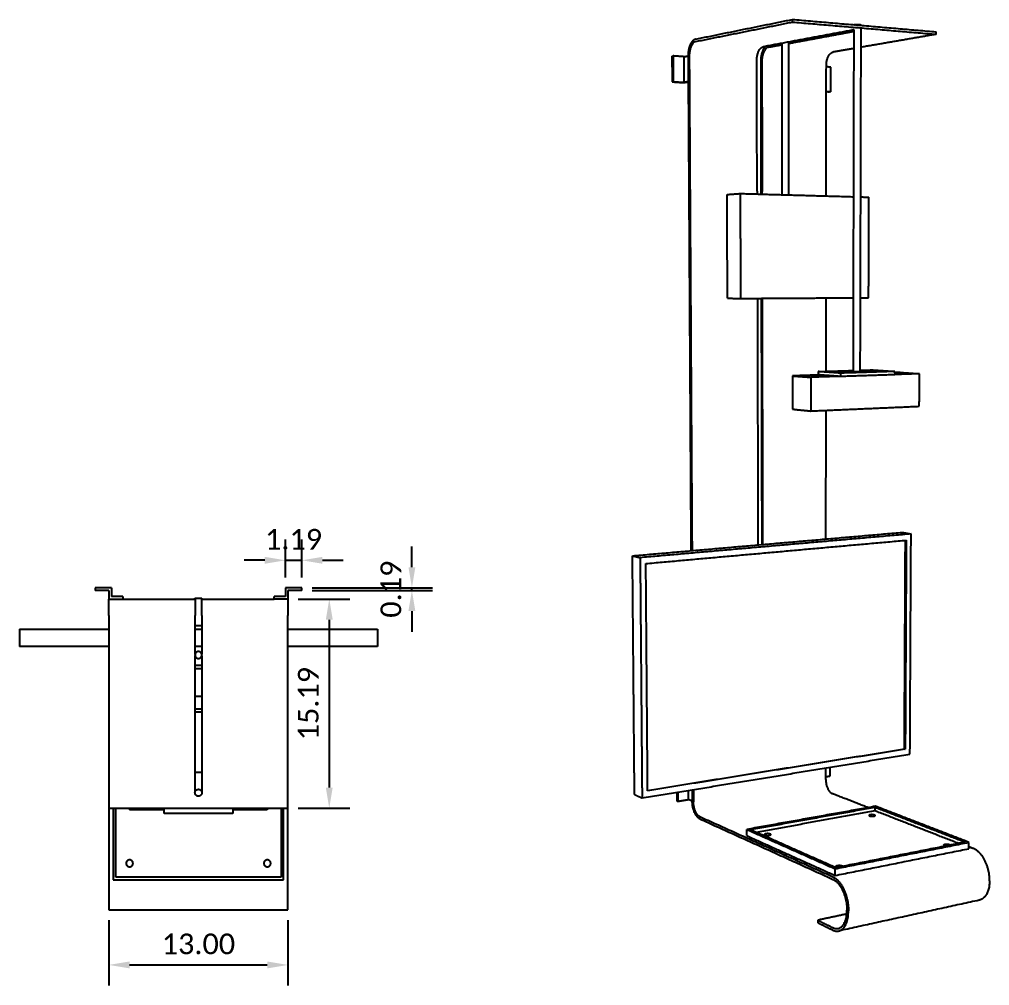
# Model space of a CAD drawing. Header units: inches. Extents: x 36 to 193, y 23 to 179.
# Drawn here: x 42 to 112.4, y 108.9 to 179.1 of the extents above; entities that cross this region are included whole.
import ezdxf

# ---------------------------------------------------------------- set-up
doc = ezdxf.new("R2010")
doc.units = ezdxf.units.IN
doc.header["$MEASUREMENT"] = 0
doc.layers.add('dimensions$2d drawings', color=18, linetype='Continuous', true_color=0x000000)
doc.layers.add('dimensions$2d drawings$2d dimensions', color=18, linetype='Continuous', true_color=0x000000)
doc.styles.add('Calibri', font='')
doc.styles.get('Calibri').set_extended_font_data('Calibri')
doc.dimstyles.new('Inch Decimal', dxfattribs={"dimtxt": 1.5, "dimasz": 1.5, "dimexe": 1.5, "dimexo": 0.75, "dimgap": 0.75, "dimtad": 1, "dimtoh": 1, "dimzin": 1, "dimdsep": 46, "dimtxsty": 'Calibri', "dimcen": 3, "dimadec": 0, "dimazin": 0, "dimtfac": 1, "dimtdec": 4, "dimtix": 1, "dimtmove": 1, "dimatfit": 3, "dimfxl": 1, "dimtolj": 1, "dimtzin": 1, "dimarcsym": 0})

# ---------------------------------------------------------------- blocks, each defined once
blk = doc.blocks.new('*D6')
at = {"layer": 'Defpoints', "color": 0}
for p in [(62.5, 137.819), (62.5, 137.631), (70.5, 137.819)]:
    blk.add_point(p, dxfattribs=at)
at = {"layer": 'dimensions$2d drawings$2d dimensions', "color": 0, "lineweight": -2}
for p, q in [((70.5, 139.319), (70.5, 140.819)), ((63.25, 137.819), (72, 137.819)), ((63.25, 137.631), (72, 137.631)), ((70.5, 137.631), (70.5, 137.819)), ((70.5, 136.131), (70.5, 134.631))]:
    blk.add_line(p, q, dxfattribs=at)
at = {"layer": 'dimensions$2d drawings$2d dimensions', "color": 0}
for points in [[(70.25, 139.319), (70.75, 139.319), (70.5, 137.819)], [(70.75, 136.131), (70.25, 136.131), (70.5, 137.631)]]:
    blk.add_solid(points, dxfattribs=at)
at = {"layer": 'dimensions$2d drawings$2d dimensions', "color": 0, "insert": (68.981, 137.725), "char_height": 1.5, "attachment_point": 5, "rotation": 90, "style": 'Calibri'}
blk.add_mtext('\\A1;0.19', dxfattribs=at)
blk = doc.blocks.new('*D7')
at = {"layer": 'Defpoints', "color": 0}
for p in [(62.5, 139.819), (61.312, 137.819), (62.5, 137.819)]:
    blk.add_point(p, dxfattribs=at)
at = {"layer": 'dimensions$2d drawings$2d dimensions', "color": 0, "lineweight": -2}
for p, q in [((61.312, 138.569), (61.312, 141.319)), ((62.5, 138.569), (62.5, 141.319)), ((59.812, 139.819), (58.312, 139.819)), ((61.312, 139.819), (62.5, 139.819)), ((64, 139.819), (65.5, 139.819))]:
    blk.add_line(p, q, dxfattribs=at)
at = {"layer": 'dimensions$2d drawings$2d dimensions', "color": 0}
for points in [[(59.812, 139.569), (59.812, 140.069), (61.312, 139.819)], [(64, 140.069), (64, 139.569), (62.5, 139.819)]]:
    blk.add_solid(points, dxfattribs=at)
at = {"layer": 'dimensions$2d drawings$2d dimensions', "color": 0, "insert": (61.906, 141.338), "char_height": 1.5, "attachment_point": 5, "style": 'Calibri'}
blk.add_mtext('\\A1;1.19', dxfattribs=at)
blk = doc.blocks.new('*D9')
at = {"layer": 'Defpoints', "color": 0}
for p in [(61.5, 137.006), (61.5, 121.819), (64.5, 121.819)]:
    blk.add_point(p, dxfattribs=at)
at = {"layer": 'dimensions$2d drawings$2d dimensions', "color": 0, "lineweight": -2}
for p, q in [((62.25, 137.006), (66, 137.006)), ((64.5, 135.506), (64.5, 123.319)), ((62.25, 121.819), (66, 121.819))]:
    blk.add_line(p, q, dxfattribs=at)
at = {"layer": 'dimensions$2d drawings$2d dimensions', "color": 0}
for points in [[(64.75, 135.506), (64.25, 135.506), (64.5, 137.006)], [(64.25, 123.319), (64.75, 123.319), (64.5, 121.819)]]:
    blk.add_solid(points, dxfattribs=at)
at = {"layer": 'dimensions$2d drawings$2d dimensions', "color": 0, "insert": (62.981, 129.413), "char_height": 1.5, "attachment_point": 5, "rotation": 90, "style": 'Calibri'}
blk.add_mtext('\\A1;15.19', dxfattribs=at)
blk = doc.blocks.new('*D10')
at = {"layer": 'Defpoints', "color": 0}
for p in [(48.5, 114.444), (61.5, 114.444), (61.5, 110.444)]:
    blk.add_point(p, dxfattribs=at)
at = {"layer": 'dimensions$2d drawings$2d dimensions', "color": 0, "lineweight": -2}
for p, q in [((48.5, 113.694), (48.5, 108.944)), ((61.5, 113.694), (61.5, 108.944)), ((50, 110.444), (60, 110.444))]:
    blk.add_line(p, q, dxfattribs=at)
at = {"layer": 'dimensions$2d drawings$2d dimensions', "color": 0}
for points in [[(50, 110.694), (50, 110.194), (48.5, 110.444)], [(60, 110.194), (60, 110.694), (61.5, 110.444)]]:
    blk.add_solid(points, dxfattribs=at)
at = {"layer": 'dimensions$2d drawings$2d dimensions', "color": 0, "insert": (55, 111.963), "char_height": 1.5, "attachment_point": 5, "style": 'Calibri'}
blk.add_mtext('\\A1;13.00', dxfattribs=at)

msp = doc.modelspace()

# ---------------------------------------------------------------- linework, layer by layer
at = {"layer": 'dimensions$2d drawings'}
for points in [[(91.096, 177.655), (94.615, 178.371), (98.134, 179.087)], [(98.134, 179.087), (103.353, 178.637), (108.572, 178.187)], [(98.134, 178.896), (98.134, 178.992), (98.134, 179.087)], [(91.097, 177.478), (94.615, 178.187), (98.134, 178.896)], [(102.554, 178.32), (99.286, 177.711), (96.019, 177.102)], [(98.134, 178.896), (103.352, 178.45), (108.57, 178.005)], [(102.556, 153.525), (102.583, 165.926), (102.609, 178.327)], [(103.096, 178.472), (103.065, 165.999), (103.035, 153.525)], [(103.096, 178.694), (103.096, 178.676), (103.096, 178.659)], [(97.84, 177.342), (100.224, 177.784), (102.609, 178.225)], [(108.57, 178.005), (105.831, 177.532), (103.092, 177.06)], [(108.57, 178.005), (108.571, 178.096), (108.572, 178.187)], [(96.392, 177.073), (96.886, 177.165), (97.38, 177.256)], [(97.394, 166.36), (97.387, 171.858), (97.38, 177.356)], [(97.84, 177.441), (97.845, 171.894), (97.851, 166.347)], [(102.606, 176.976), (101.847, 176.845), (101.088, 176.714)], [(89.382, 176.419), (89.425, 176.427), (89.467, 176.435)], [(89.382, 176.419), (89.388, 175.486), (89.394, 174.554)], [(90.269, 176.378), (89.868, 176.407), (89.467, 176.435)], [(89.467, 176.435), (89.473, 175.502), (89.479, 174.568)], [(90.269, 176.378), (90.368, 176.397), (90.468, 176.416)], [(90.279, 174.518), (90.274, 175.448), (90.269, 176.378)], [(90.468, 176.416), (90.511, 176.424), (90.554, 176.433)], [(90.554, 176.433), (90.656, 158.474), (90.759, 140.515)], [(90.64, 176.449), (90.741, 158.486), (90.843, 140.523)], [(95.566, 166.607), (95.554, 171.352), (95.543, 176.097)], [(95.826, 176.055), (95.836, 171.229), (95.847, 166.403)], [(95.915, 176.07), (95.925, 171.334), (95.936, 166.597)], [(100.586, 166.27), (100.59, 171.002), (100.594, 175.735)], [(100.926, 175.618), (100.76, 175.63), (100.594, 175.642)], [(100.924, 173.845), (100.925, 174.732), (100.926, 175.618)], [(89.394, 174.554), (89.437, 174.561), (89.479, 174.568)], [(89.394, 174.554), (89.794, 174.528), (90.194, 174.503)], [(89.479, 174.568), (89.879, 174.543), (90.279, 174.518)], [(90.194, 174.503), (90.269, 174.498), (90.344, 174.494)], [(90.479, 174.551), (90.379, 174.534), (90.279, 174.518)], [(90.429, 174.508), (90.386, 174.501), (90.344, 174.494)], [(90.565, 174.531), (90.497, 174.519), (90.429, 174.508)], [(90.565, 174.566), (90.522, 174.558), (90.479, 174.551)], [(100.593, 173.866), (100.758, 173.856), (100.924, 173.845)], [(100.593, 173.847), (100.713, 173.84), (100.832, 173.832)], [(100.924, 173.845), (100.878, 173.839), (100.832, 173.832)], [(93.387, 166.376), (93.875, 166.411), (94.363, 166.445)], [(93.416, 158.844), (93.401, 162.61), (93.387, 166.376)], [(94.363, 166.445), (98.473, 166.33), (102.583, 166.214)], [(94.387, 158.829), (94.375, 162.637), (94.363, 166.445)], [(95.566, 166.607), (95.566, 166.509), (95.567, 166.411)], [(95.936, 166.401), (95.936, 166.499), (95.936, 166.597)], [(103.066, 166.201), (103.376, 166.192), (103.686, 166.183)], [(103.665, 158.885), (103.676, 162.534), (103.686, 166.183)], [(93.416, 158.844), (93.902, 158.836), (94.387, 158.829)], [(94.387, 158.829), (98.477, 158.854), (102.567, 158.879)], [(95.585, 158.836), (95.607, 149.887), (95.629, 140.938)], [(95.865, 158.838), (95.885, 149.9), (95.905, 140.962)], [(95.992, 140.97), (95.973, 149.904), (95.953, 158.838)], [(100.576, 153.537), (100.578, 156.202), (100.58, 158.867)], [(103.048, 158.882), (103.356, 158.883), (103.665, 158.885)], [(100.009, 153.52), (101.282, 153.559), (102.556, 153.598)], [(103.035, 153.612), (103.48, 153.626), (103.925, 153.64)], [(103.925, 153.64), (104.751, 153.585), (105.577, 153.53)], [(100.141, 153.271), (99.134, 153.239), (98.127, 153.206)], [(98.127, 153.206), (98.792, 153.156), (99.457, 153.107)], [(98.127, 153.206), (98.128, 151.999), (98.129, 150.792)], [(101.488, 153.172), (100.472, 153.14), (99.457, 153.107)], [(99.457, 153.107), (99.457, 151.882), (99.457, 150.657)], [(100.009, 153.52), (100.009, 153.4), (100.009, 153.28)], [(101.625, 153.406), (100.817, 153.463), (100.009, 153.52)], [(101.624, 153.163), (100.816, 153.221), (100.009, 153.28)], [(101.625, 153.406), (101.625, 153.284), (101.624, 153.163)], [(105.576, 153.291), (103.6, 153.227), (101.624, 153.163)], [(105.577, 153.53), (103.601, 153.468), (101.625, 153.406)], [(105.577, 153.53), (105.577, 153.411), (105.576, 153.291)], [(107.357, 153.363), (106.467, 153.334), (105.576, 153.305)], [(105.967, 153.456), (105.772, 153.45), (105.577, 153.444)], [(105.967, 153.456), (106.662, 153.41), (107.357, 153.363)], [(107.345, 151.002), (107.351, 152.183), (107.357, 153.363)], [(98.129, 150.792), (98.793, 150.725), (99.457, 150.657)], [(99.457, 150.657), (103.401, 150.83), (107.345, 151.002)], [(100.566, 141.367), (100.57, 146.037), (100.573, 150.706)], [(86.517, 140.147), (96.316, 140.998), (106.115, 141.849)], [(106.746, 141.734), (96.909, 140.872), (87.073, 140.01)], [(106.115, 141.849), (106.43, 141.791), (106.746, 141.734)], [(106.667, 125.746), (106.706, 133.74), (106.746, 141.734)], [(87.49, 139.583), (96.943, 140.43), (106.397, 141.278)], [(106.263, 126.128), (106.298, 133.7), (106.334, 141.272)], [(106.397, 141.278), (106.361, 133.692), (106.325, 126.107)], [(86.517, 140.147), (86.795, 140.078), (87.073, 140.01)], [(86.665, 122.818), (86.591, 131.482), (86.517, 140.147)], [(87.073, 140.01), (87.144, 131.288), (87.215, 122.565)], [(87.62, 123.085), (87.555, 131.334), (87.49, 139.583)], [(47.5, 137.819), (47.5, 137.725), (47.5, 137.631)], [(48.5, 137.819), (48, 137.819), (47.5, 137.819)], [(48.5, 137.631), (48, 137.631), (47.5, 137.631)], [(48.688, 137.819), (48.594, 137.819), (48.5, 137.819)], [(48.5, 137.631), (48.5, 137.413), (48.5, 137.194)], [(48.688, 137.819), (48.688, 137.725), (48.688, 137.631)], [(48.688, 137.631), (48.688, 137.413), (48.688, 137.194)], [(61.312, 137.819), (61.312, 137.725), (61.312, 137.631)], [(61.5, 137.819), (61.406, 137.819), (61.312, 137.819)], [(61.312, 137.631), (61.312, 137.413), (61.312, 137.194)], [(62.5, 137.819), (62, 137.819), (61.5, 137.819)], [(61.5, 137.631), (61.5, 137.413), (61.5, 137.194)], [(62.5, 137.631), (62, 137.631), (61.5, 137.631)], [(62.5, 137.631), (62.5, 137.725), (62.5, 137.819)], [(48.5, 137.194), (48.5, 137.1), (48.5, 137.006)], [(48.5, 137.006), (51.629, 137.006), (54.757, 137.006)], [(48.5, 135.819), (48.5, 136.413), (48.5, 137.006)], [(49.5, 137.194), (49.094, 137.194), (48.688, 137.194)], [(49.5, 137.194), (49.5, 137.1), (49.5, 137.006)], [(54.75, 137.006), (54.75, 137.038), (54.75, 137.069)], [(54.75, 137.069), (55, 137.069), (55.25, 137.069)], [(54.757, 137.006), (54.757, 136.913), (54.757, 136.819)], [(54.757, 136.819), (54.757, 136.319), (54.757, 135.819)], [(55.243, 136.819), (55.243, 136.913), (55.243, 137.006)], [(55.243, 137.006), (57.871, 137.006), (60.5, 137.006)], [(55.243, 135.819), (55.243, 136.319), (55.243, 136.819)], [(55.25, 137.006), (55.25, 137.038), (55.25, 137.069)], [(60.5, 137.006), (60.5, 137.1), (60.5, 137.194)], [(61.312, 137.194), (60.906, 137.194), (60.5, 137.194)], [(61.312, 137.006), (60.906, 137.006), (60.5, 137.006)], [(61.5, 137.006), (61.406, 137.006), (61.312, 137.006)], [(61.5, 137.194), (61.5, 137.1), (61.5, 137.006)], [(61.5, 137.006), (61.5, 136.413), (61.5, 135.819)], [(48.5, 135.819), (48.5, 128.819), (48.5, 121.819)], [(54.757, 133.003), (54.757, 134.411), (54.757, 135.819)], [(55.243, 135.819), (55.243, 134.411), (55.243, 133.003)], [(61.5, 121.819), (61.5, 128.819), (61.5, 135.819)], [(42, 134.819), (45.25, 134.819), (48.5, 134.819)], [(42, 134.819), (42, 134.194), (42, 133.569)], [(55.243, 135.069), (55, 135.069), (54.757, 135.069)], [(54.757, 134.819), (55, 134.819), (55.243, 134.819)], [(61.5, 134.819), (64.75, 134.819), (68, 134.819)], [(68, 134.819), (68, 134.194), (68, 133.569)], [(48.5, 133.569), (45.25, 133.569), (42, 133.569)], [(55.243, 133.569), (55, 133.569), (54.757, 133.569)], [(68, 133.569), (64.75, 133.569), (61.5, 133.569)], [(54.757, 123.131), (54.757, 128.008), (54.757, 132.885)], [(55.243, 132.885), (55.243, 128.008), (55.243, 123.131)], [(55.243, 132.194), (55, 132.194), (54.757, 132.194)], [(55.243, 131.944), (55, 131.944), (54.757, 131.944)], [(54.757, 129.944), (55, 129.944), (55.243, 129.944)], [(55.243, 129.006), (55, 129.006), (54.757, 129.006)], [(54.757, 128.819), (55, 128.819), (55.243, 128.819)], [(87.619, 123.119), (96.941, 124.623), (106.263, 126.128)], [(106.325, 126.107), (96.973, 124.596), (87.62, 123.085)], [(106.263, 126.128), (106.294, 126.117), (106.325, 126.107)], [(87.215, 122.565), (96.941, 124.155), (106.667, 125.746)], [(100.551, 123.899), (100.551, 124.323), (100.552, 124.746)], [(100.871, 124.163), (100.872, 124.48), (100.872, 124.798)], [(54.757, 124.444), (55, 124.444), (55.243, 124.444)], [(100.551, 124.109), (100.711, 124.136), (100.871, 124.163)], [(86.665, 122.818), (86.94, 122.691), (87.215, 122.565)], [(89.727, 122.976), (89.729, 122.667), (89.731, 122.359)], [(89.809, 122.989), (89.811, 122.656), (89.813, 122.322)], [(90.586, 122.45), (90.584, 122.783), (90.582, 123.116)], [(90.857, 123.161), (90.86, 122.744), (90.862, 122.328)], [(90.94, 123.174), (90.943, 122.733), (90.945, 122.291)], [(103.636, 121.863), (102.331, 122.372), (101.026, 122.88)], [(89.731, 122.359), (89.772, 122.34), (89.813, 122.322)], [(89.813, 122.322), (90.199, 122.386), (90.586, 122.45)], [(90.779, 122.365), (90.682, 122.408), (90.586, 122.45)], [(90.862, 122.328), (90.821, 122.347), (90.779, 122.365)], [(104.173, 121.96), (99.494, 121.12), (94.815, 120.281)], [(95.054, 120.267), (99.594, 121.083), (104.133, 121.898)], [(104.132, 121.626), (104.133, 121.762), (104.133, 121.898)], [(104.133, 121.898), (107.412, 120.628), (110.691, 119.359)], [(110.941, 119.344), (107.557, 120.652), (104.173, 121.96)], [(48.5, 121.819), (55, 121.819), (61.5, 121.819)], [(48.5, 121.819), (48.5, 119.131), (48.5, 116.444)], [(48.812, 121.819), (48.812, 119.225), (48.812, 116.631)], [(49, 116.819), (49, 119.319), (49, 121.819)], [(50, 121.819), (50, 121.756), (50, 121.694)], [(52.5, 121.694), (51.25, 121.694), (50, 121.694)], [(52.5, 121.444), (52.5, 121.631), (52.5, 121.819)], [(57.5, 121.444), (55, 121.444), (52.5, 121.444)], [(57.5, 121.819), (57.5, 121.631), (57.5, 121.444)], [(60, 121.694), (58.75, 121.694), (57.5, 121.694)], [(60, 121.819), (60, 121.756), (60, 121.694)], [(61, 121.819), (61, 119.319), (61, 116.819)], [(61.188, 116.631), (61.188, 119.225), (61.188, 121.819)], [(61.5, 116.444), (61.5, 119.131), (61.5, 121.819)], [(91.397, 121.219), (96.237, 119.03), (101.077, 116.84)], [(104.132, 121.626), (99.819, 120.846), (95.507, 120.066)], [(110.197, 119.261), (107.165, 120.444), (104.132, 121.626)], [(91.398, 121.055), (96.238, 118.857), (101.077, 116.658)], [(94.817, 119.829), (94.816, 120.055), (94.815, 120.281)], [(94.815, 120.281), (98.023, 118.852), (101.231, 117.423)], [(94.817, 119.829), (98.023, 118.384), (101.23, 116.939)], [(101.281, 117.499), (98.167, 118.883), (95.054, 120.267)], [(101.231, 117.423), (106.086, 118.383), (110.941, 119.344)], [(110.691, 119.359), (105.986, 118.429), (101.281, 117.499)], [(110.937, 118.882), (110.939, 119.113), (110.941, 119.344)], [(101.23, 116.939), (106.084, 117.91), (110.937, 118.882)], [(111.28, 118.886), (111.109, 118.952), (110.938, 119.019)], [(101.23, 116.939), (101.231, 117.181), (101.231, 117.423)], [(48.5, 116.444), (48.5, 115.444), (48.5, 114.444)], [(48.812, 116.631), (55, 116.631), (61.188, 116.631)], [(61, 116.819), (55, 116.819), (49, 116.819)], [(61.5, 114.444), (61.5, 115.444), (61.5, 116.444)], [(111.697, 115.144), (106.603, 114.028), (101.509, 112.912)], [(48.5, 114.444), (55, 114.444), (61.5, 114.444)], [(102.077, 114.14), (101.027, 113.915), (99.977, 113.691)], [(99.977, 113.691), (100.525, 113.422), (101.073, 113.153)], [(99.977, 113.691), (99.977, 113.601), (99.977, 113.512)], [(99.977, 113.512), (100.525, 113.242), (101.073, 112.972)]]:
    msp.add_open_spline(points, degree=2, dxfattribs=at)
for points, weights in [([(102.609, 178.327), (102.577, 178.324), (102.554, 178.32)], [131.858090432, 137.166690728, 146.616032036]), ([(91.096, 177.655), (90.548, 177.543), (90.554, 176.433)], [153.735478203, 109.406096838, 154.835343435]), ([(91.097, 177.478), (90.635, 177.385), (90.64, 176.449)], [153.753124104, 109.308253749, 154.679326405]), ([(95.543, 176.097), (95.541, 177.013), (96.019, 177.102)], [158.099386693, 111.72660157, 157.173184392]), ([(96.185, 177.133), (96.012, 176.972), (95.913, 176.656)], [148.72950324, 145.941232098, 158.304750216]), ([(96.392, 177.073), (95.913, 176.985), (95.915, 176.07)], [157.438820143, 111.91445308, 158.365022444]), ([(95.913, 176.656), (95.824, 176.362), (95.826, 176.055)], [1, 0.988726746867, 1]), ([(100.594, 175.735), (100.595, 176.629), (101.088, 176.714)], [161.785082731, 114.332782232, 160.858880431]), ([(55, 132.694), (55.25, 132.694), (55.25, 132.944)], [1, 0.707106781187, 1]), ([(100.551, 123.899), (100.55, 123.065), (101.026, 122.88)], [167.431771212, 118.458687672, 166.693791861]), ([(54.772, 123.046), (54.757, 123.087), (54.757, 123.131)], [1, 0.985556278739, 1]), ([(55.243, 123.131), (55.243, 123.087), (55.228, 123.046)], [1, 0.985556278766, 1]), ([(91.398, 121.055), (90.868, 121.296), (90.862, 122.328)], [159.605681436, 113.556957332, 160.482031916]), ([(91.397, 121.219), (90.95, 121.421), (90.945, 122.291)], [159.588035535, 113.434159189, 160.326014886]), ([(109.547, 119.185), (109.584, 119.178), (109.595, 119.142)], [1, 0.857198276828, 1]), ([(112.449, 116.556), (112.465, 118.424), (111.28, 118.886)], [149.096073401, 105.293750827, 150.572032104]), ([(101.745, 117.645), (101.783, 117.638), (101.787, 117.6)], [1, 0.800561864098, 1]), ([(101.077, 116.84), (102.202, 116.332), (102.198, 114.373)], [143.466275778, 100.269222343, 141.990317075]), ([(101.077, 116.658), (102.095, 116.196), (102.092, 114.423)], [143.48392168, 100.392020579, 142.146334105]), ([(112.449, 116.556), (112.438, 115.306), (111.697, 115.144)], [149.096073401, 116.779544258, 133.460294059]), ([(101.073, 113.153), (102.088, 112.654), (102.092, 114.423)], [143.825075775, 100.633253067, 142.146334105]), ([(101.073, 112.972), (102.194, 112.419), (102.198, 114.373)], [143.842721677, 100.535409791, 141.990317075])]:
    msp.add_rational_spline(points, weights, degree=2, dxfattribs=at)
for points, weights, knots in [([(102.617, 178.7), (102.634, 178.708), (102.653, 178.711), (102.822, 178.734), (102.992, 178.72), (103.1, 178.711), (103.096, 178.694)], [1, 0.991404334005, 1, 0.993828633088, 1, 0.817354387139, 0.863935762277], [0, 0, 0, 0.0083579, 0.0083579, 0.0838394, 0.0838394, 0.3292763, 0.3292763, 0.3292763]), ([(102.556, 153.525), (102.577, 153.518), (102.598, 153.519), (102.765, 153.511), (102.932, 153.516), (102.984, 153.513), (103.034, 153.525)], [1, 0.98649657424, 1, 0.999197383307, 1, 0.989602304264, 1], [0, 0, 0, 0.009535, 0.009535, 0.0836193, 0.0836193, 0.1066364, 0.1066364, 0.1066364]), ([(55.25, 132.944), (55.25, 133.194), (55, 133.194), (54.75, 133.194), (54.75, 132.944), (54.75, 132.694), (55, 132.694)], [1, 0.707106781187, 1, 0.707106781186, 1, 0.707106781186, 1], [0, 0, 0, 0.392699, 0.392699, 0.785398, 0.785398, 1.178097, 1.178097, 1.178097]), ([(55.25, 122.944), (55.25, 123.194), (55, 123.194), (54.75, 123.194), (54.75, 122.944), (54.75, 122.694), (55, 122.694), (55.25, 122.694), (55.25, 122.944)], [1, 0.707106781187, 1, 0.707106781187, 1, 0.707106781187, 1, 0.707106781186, 1], [0, 0, 0, 0.392699, 0.392699, 0.785398, 0.785398, 1.178097, 1.178097, 1.570796, 1.570796, 1.570796]), ([(104.1, 121.326), (104.229, 121.275), (104.046, 121.242), (103.888, 121.214), (103.734, 121.259), (103.605, 121.31), (103.788, 121.343), (103.946, 121.371), (104.1, 121.326)], [159.33617355, 112.520594539, 158.991501683, 154.761813909, 158.991501683, 112.570997254, 159.336018891, 155.124567605, 159.336018891], [0, 0, 0, 0.3926991, 0.3926991, 0.4628506, 0.4628506, 0.8555497, 0.8555497, 0.9255504, 0.9255504, 0.9255504]), ([(96.527, 119.945), (96.651, 119.891), (96.454, 119.855), (96.292, 119.824), (96.134, 119.874), (96.012, 119.928), (96.208, 119.964), (96.37, 119.995), (96.527, 119.945)], [153.870207145, 108.655572628, 153.525535278, 148.928208511, 153.525535278, 108.705972995, 153.870046982, 149.29401406, 153.870046982], [0, 0, 0, 0.3926991, 0.3926991, 0.4646468, 0.4646468, 0.8573459, 0.8573459, 0.9291346, 0.9291346, 0.9291346]), ([(109.297, 119.083), (109.232, 119.088), (109.17, 119.11), (109.027, 119.167), (109.215, 119.204), (109.383, 119.235), (109.547, 119.185)], [1, 0.991086060582, 1, 0.708082582879, 1.00228650238, 0.973852669478, 1.00228650238], [0, 0, 0, 0.0288995, 0.0288995, 0.4215985, 0.4215985, 0.496092, 0.496092, 0.496092]), ([(50.25, 117.819), (50.25, 117.569), (50, 117.569), (49.75, 117.569), (49.75, 117.819), (49.75, 118.069), (50, 118.069), (50.25, 118.069), (50.25, 117.819)], [1, 0.707106781187, 1, 0.707106781187, 1, 0.707106781186, 1, 0.707106781186, 1], [0, 0, 0, 0.392699, 0.392699, 0.785398, 0.785398, 1.178097, 1.178097, 1.570796, 1.570796, 1.570796]), ([(60.25, 117.819), (60.25, 117.569), (60, 117.569), (59.75, 117.569), (59.75, 117.819), (59.75, 118.069), (60, 118.069), (60.25, 118.069), (60.25, 117.819)], [1, 0.707106781187, 1, 0.707106781187, 1, 0.707106781187, 1, 0.707106781187, 1], [0, 0, 0, 0.392699, 0.392699, 0.785398, 0.785398, 1.178097, 1.178097, 1.570796, 1.570796, 1.570796]), ([(101.466, 117.536), (101.401, 117.541), (101.34, 117.565), (101.202, 117.626), (101.405, 117.666), (101.578, 117.699), (101.745, 117.645)], [1, 0.988788889634, 1, 0.708119297128, 1.00237253136, 0.970273717488, 1.00237253136], [0, 0, 0, 0.0289029, 0.0289029, 0.421602, 0.421602, 0.49814, 0.49814, 0.49814])]:
    msp.add_rational_spline(points, weights, degree=2, knots=knots, dxfattribs=at)

# ---------------------------------------------------------------- dimensions: what is measured, and where the dimension line sits
at = {"layer": 'dimensions$2d drawings$2d dimensions'}
for base, p1, p2, picture, middle in [((62.5, 139.819), (61.312, 137.819), (62.5, 137.819), '*D7', (61.906, 141.338)), ((61.5, 110.444), (48.5, 114.444), (61.5, 114.444), '*D10', (55, 111.963))]:
    dim = msp.add_linear_dim(base=base, p1=p1, p2=p2, dimstyle='Inch Decimal', dxfattribs=at)
    dim.commit()
    dim.dimension.update_dxf_attribs({"geometry": picture, "text_midpoint": middle})
for base, p1, p2, picture, middle in [((70.5, 137.819), (62.5, 137.631), (62.5, 137.819), '*D6', (68.981, 137.725)), ((64.5, 121.819), (61.5, 137.006), (61.5, 121.819), '*D9', (62.981, 129.413))]:
    dim = msp.add_linear_dim(base=base, p1=p1, p2=p2, angle=90, dimstyle='Inch Decimal', dxfattribs=at)
    dim.commit()
    dim.dimension.update_dxf_attribs({"geometry": picture, "text_midpoint": middle})

doc.saveas('drawing.dxf')
